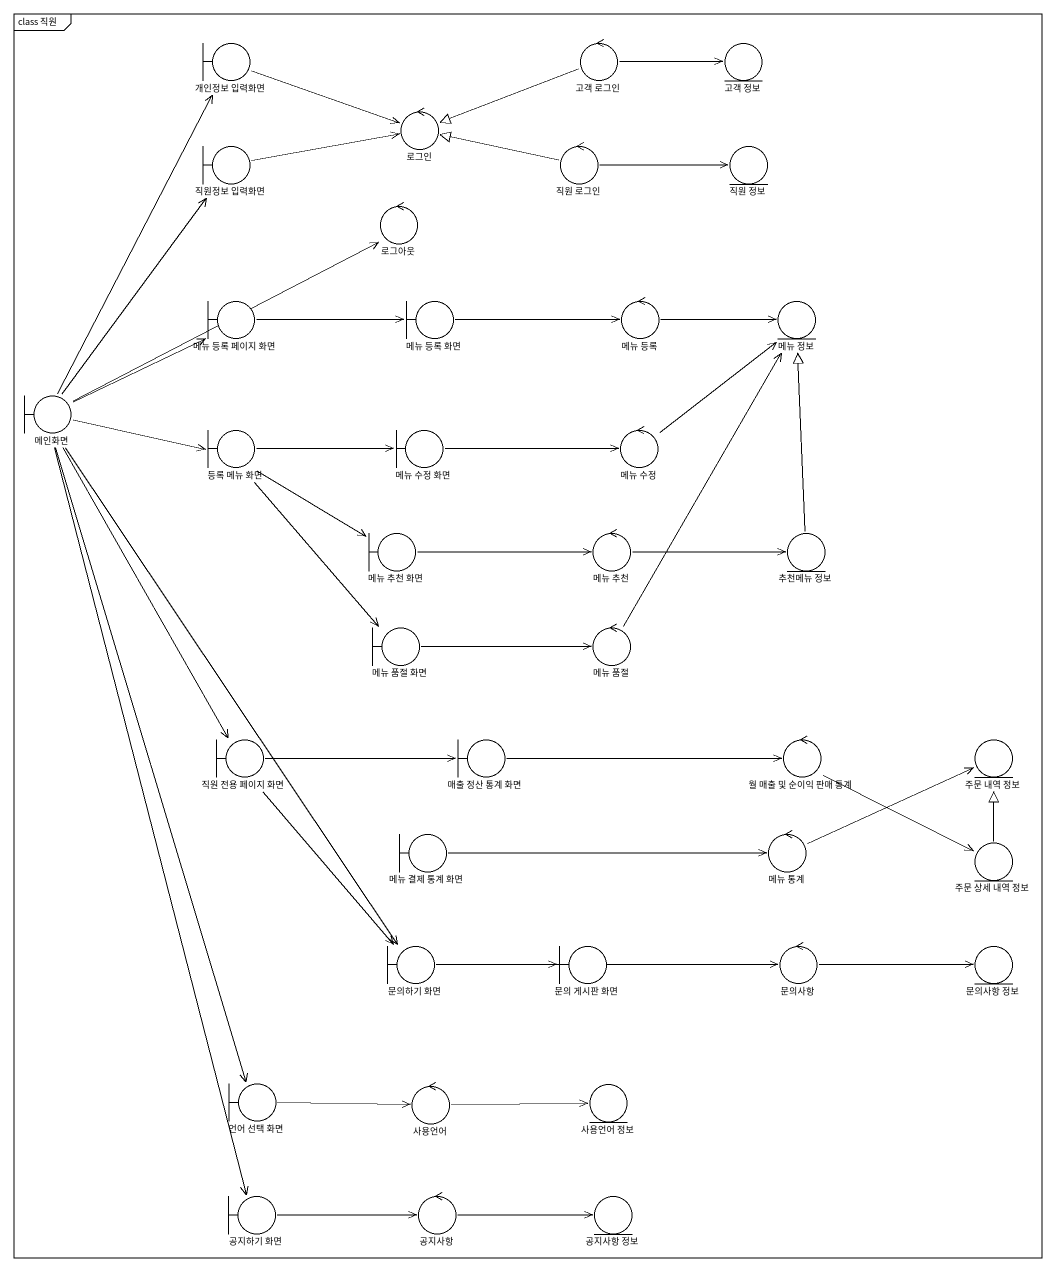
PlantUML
@startuml
mainframe class 직원
boundary "개인정보 입력화면" as 개인정보_입력화면
control "고객 로그인" as 고객_로그인
entity "고객 정보" as 고객_정보
control 로그인
boundary "직원정보 입력화면" as 직원정보_입력화면
control "직원 로그인" as 직원_로그인
entity "직원 정보" as 직원_정보
control 로그아웃
boundary "메뉴 등록 페이지 화면" as 메뉴_등록_페이지_화면
boundary "메뉴 등록 화면" as 메뉴_등록_화면
control "메뉴 등록" as 메뉴_등록
entity "메뉴 정보" as 메뉴_정보
boundary 메인화면
boundary "등록 메뉴 화면" as 등록_메뉴_화면
boundary "메뉴 수정 화면" as 메뉴_수정_화면
control "메뉴 수정" as 메뉴_수정
boundary "메뉴 추천 화면" as 메뉴_추천_화면
control "메뉴 추천" as 메뉴_추천
entity "추천메뉴 정보" as 추천메뉴_정보
boundary "메뉴 품절 화면" as 메뉴_품절_화면
control "메뉴 품절" as 메뉴_품절
boundary "직원 전용 페이지 화면" as 직원_전용_페이지_화면
boundary "매출 정산 통계 화면" as 매출_정산_통계_화면
control "월 매출 및 순이익 판매 통계" as 월_매출_및_순이익_판매_통계
entity "주문 내역 정보" as 주문_내역_정보
boundary "메뉴 결제 통계 화면" as 메뉴_결제_통계_화면
control "메뉴 통계" as 메뉴_통계
entity "주문 상세 내역 정보" as 주문_상세_내역_정보
boundary "문의하기 화면" as 문의하기_화면
boundary "문의 게시판 화면" as 문의_게시판_화면
control 문의사항
entity "문의사항 정보" as 문의사항_정보
boundary "언어 선택 화면" as 언어_선택_화면
control 사용언어
entity "사용언어 정보" as 사용언어_정보
boundary "공지하기 화면" as 공지하기_화면
control 공지사항
entity "공지사항 정보" as 공지사항_정보
개인정보_입력화면 -right-> 로그인
고객_로그인 -right-> 고객_정보
고객_로그인 -left-|> 로그인
직원정보_입력화면 -right-> 로그인
직원_로그인 -left-|> 로그인
직원_로그인 -right-> 직원_정보
메뉴_등록_페이지_화면 -right-> 메뉴_등록_화면
메뉴_등록_화면 -right-> 메뉴_등록
메뉴_등록 -right-> 메뉴_정보
메인화면 -up-> 개인정보_입력화면
메인화면 -up-> 직원정보_입력화면
메인화면 -up-> 로그아웃
메인화면 -up-> 메뉴_등록_페이지_화면
메인화면 -up-> 등록_메뉴_화면
메인화면 --> 직원_전용_페이지_화면
메인화면 --> 문의하기_화면
메인화면 --> 언어_선택_화면
메인화면 --> 공지하기_화면
등록_메뉴_화면 -right-> 메뉴_수정_화면
등록_메뉴_화면 -right-> 메뉴_추천_화면
등록_메뉴_화면 --> 메뉴_품절_화면
메뉴_수정_화면 -right-> 메뉴_수정
메뉴_수정 -up-> 메뉴_정보
메뉴_추천_화면 -right-> 메뉴_추천
메뉴_추천 -right-> 추천메뉴_정보
추천메뉴_정보 -up-|> 메뉴_정보
메뉴_품절_화면 -right-> 메뉴_품절
메뉴_품절 -up-> 메뉴_정보
직원_전용_페이지_화면 -right-> 매출_정산_통계_화면
직원_전용_페이지_화면 --> 문의하기_화면
매출_정산_통계_화면 -right-> 월_매출_및_순이익_판매_통계
월_매출_및_순이익_판매_통계 -right-> 주문_상세_내역_정보
메뉴_결제_통계_화면 -right-> 메뉴_통계
메뉴_통계 -right-> 주문_내역_정보
주문_상세_내역_정보 -up-|> 주문_내역_정보
문의하기_화면 -right-> 문의_게시판_화면
문의하기_화면 -right-> 문의사항
문의_게시판_화면 -right-> 문의사항
문의사항 -right-> 문의사항_정보
언어_선택_화면 -right-> 사용언어
사용언어 -right-> 사용언어_정보
공지하기_화면 -right-> 공지사항
공지사항 -right-> 공지사항_정보
@enduml
